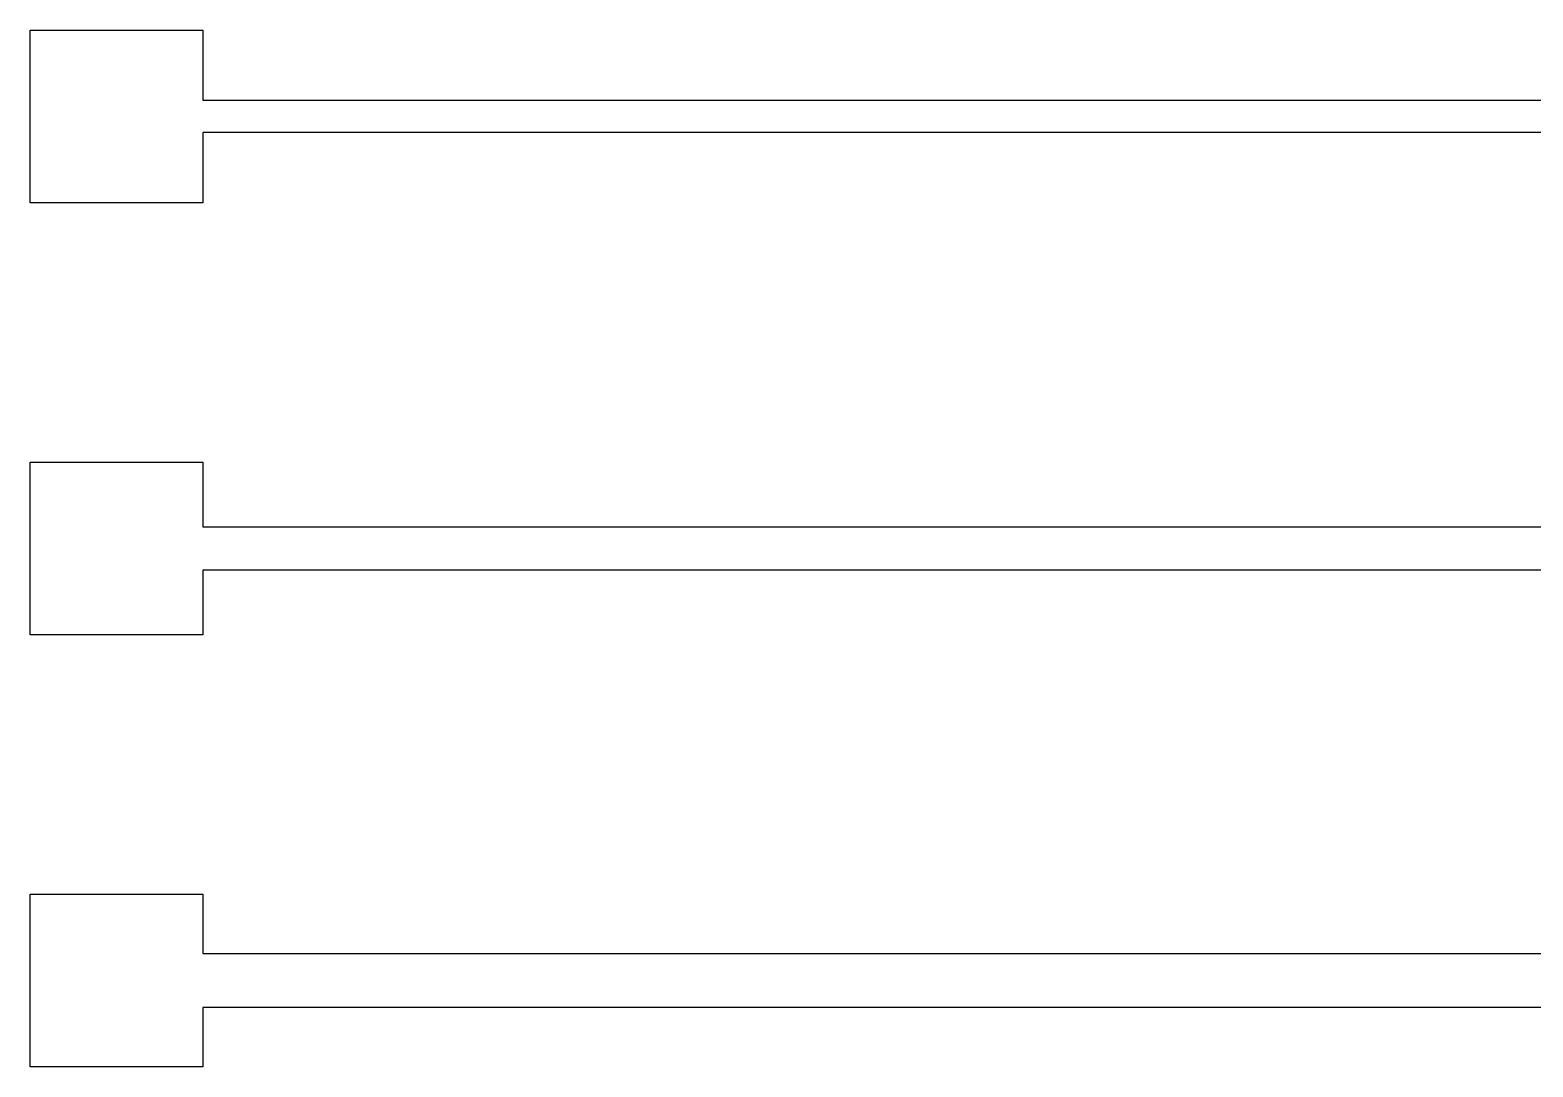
# Model space of a CAD drawing. Header units: millimetres. Extents: x 100 to 200, y -130 to -50.
# Drawn here: x 112.2 to 126.11, y -81.8 to -72.2 of the extents above; entities that cross this region are included whole.
import ezdxf

# ---------------------------------------------------------------- set-up
doc = ezdxf.new("R2010")
doc.units = ezdxf.units.MM
doc.layers.add('BLACK', color=250, linetype='CONTINUOUS')

msp = doc.modelspace()

# ---------------------------------------------------------------- linework, layer by layer
at = {"layer": 'BLACK', "linetype": 'CONTINUOUS'}
for p, q in [((112.2, -73.8), (112.2, -72.2)), ((112.2, -72.2), (113.8, -72.2)), ((113.8, -72.2), (113.8, -72.85)), ((113.8, -72.85), (142.2, -72.85)), ((142.2, -73.15), (113.8, -73.15)), ((113.8, -73.15), (113.8, -73.8)), ((113.8, -73.8), (112.2, -73.8)), ((112.2, -77.8), (112.2, -76.2)), ((112.2, -76.2), (113.8, -76.2)), ((113.8, -76.2), (113.8, -76.8)), ((113.8, -76.8), (142.2, -76.8)), ((142.2, -77.2), (113.8, -77.2)), ((113.8, -77.2), (113.8, -77.8)), ((113.8, -77.8), (112.2, -77.8)), ((112.2, -81.8), (112.2, -80.2)), ((112.2, -80.2), (113.8, -80.2)), ((113.8, -80.2), (113.8, -80.75)), ((113.8, -80.75), (142.2, -80.75)), ((142.2, -81.25), (113.8, -81.25)), ((113.8, -81.25), (113.8, -81.8)), ((113.8, -81.8), (112.2, -81.8))]:
    msp.add_line(p, q, dxfattribs=at)

doc.saveas('drawing.dxf')
